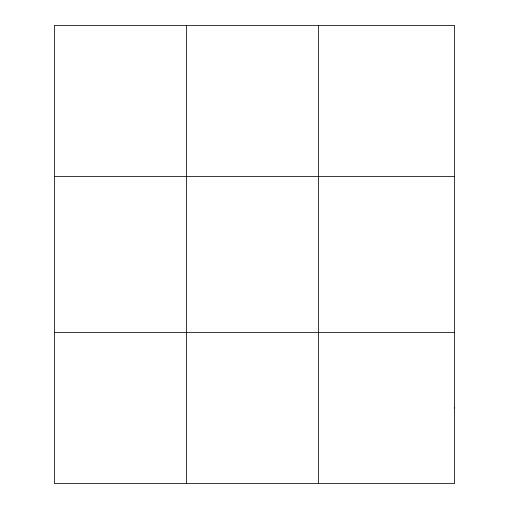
<?xml version="1.0" encoding="UTF-8"?>
<svg xmlns="http://www.w3.org/2000/svg" width="509" height="509" viewBox="0 0 509 509"><rect width="100%" height="100%" fill="white"/><g stroke="black" fill="none" stroke-linecap="round" stroke-linejoin="round"><path stroke-width="0.76" d="M186.472 25.45L186.472 483.55M318.526 25.45L318.526 483.55M54.412 176.623L454.588 176.623M54.412 332.377L454.588 332.377M454.588 407.964L454.588 483.55L54.412 483.55L54.412 25.45L454.588 25.45L454.588 407.964"/></g></svg>
